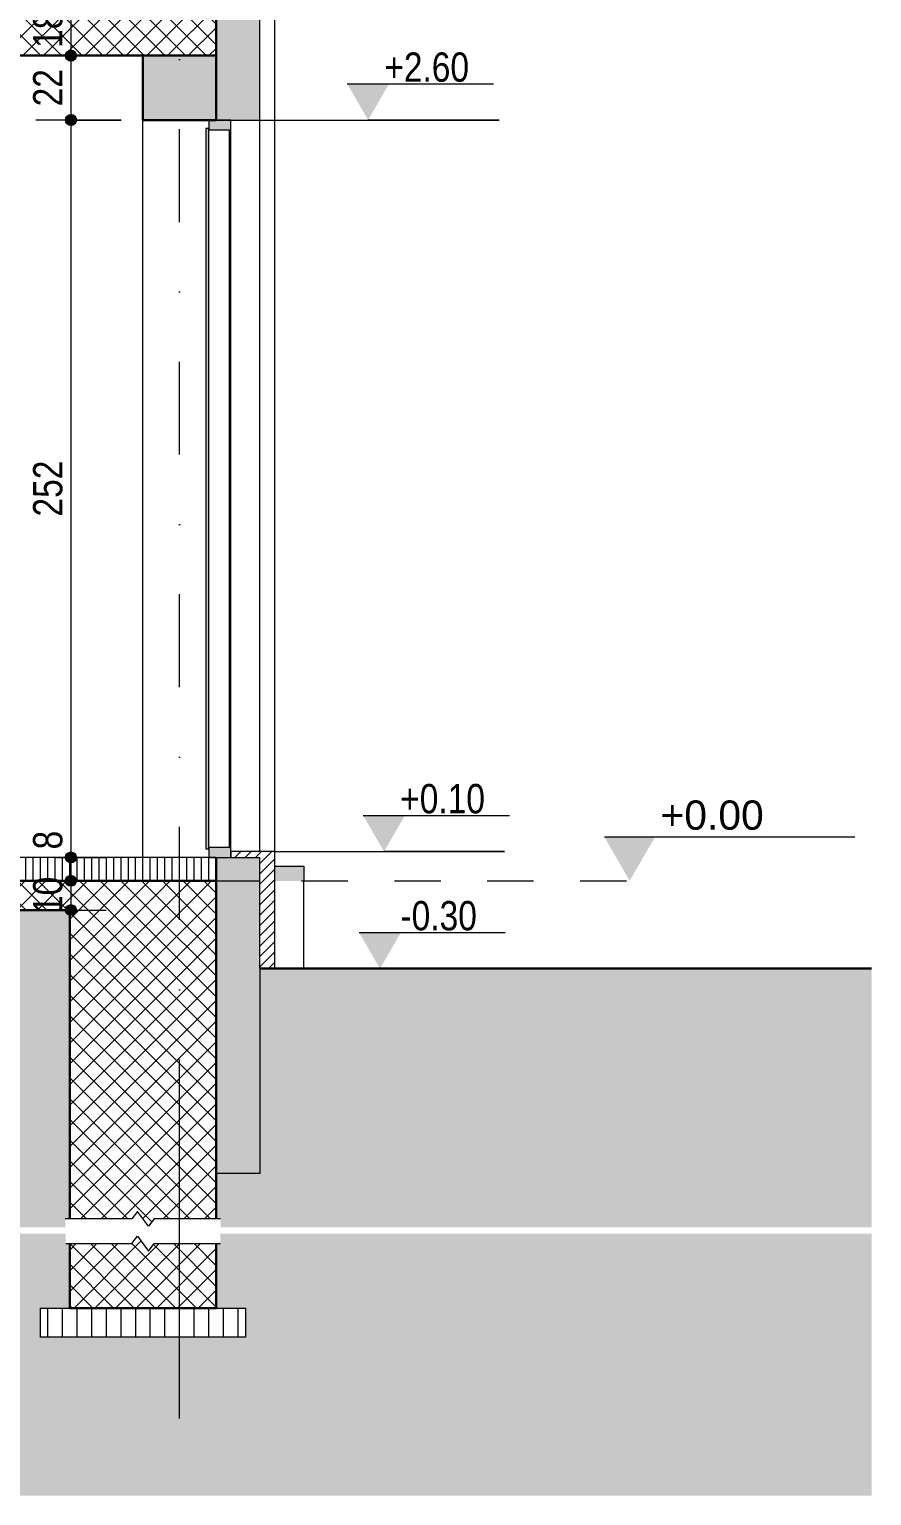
# Model space of a CAD drawing. Header units: centimetres. Extents: x 34 to 2008, y -210 to 807.
# Drawn here: x 1720 to 2008, y -210 to 291 of the extents above; entities that cross this region are included whole.
import ezdxf

# ---------------------------------------------------------------- set-up
doc = ezdxf.new("R2010")
doc.units = ezdxf.units.CM
doc.linetypes.add('Dash', pattern=[31.75, 15.875, -15.875])
doc.linetypes.add('Dash dot', pattern=[79.375, 31.75, -23.8125, 0, -23.8125])
for name, color, linetype, lineweight in [('A-ANNO-DIMS', 7, 'Continuous', 9), ('A-ANNO-DIMS-50', 7, 'Continuous', 9), ('A-ANNO-NOTE', 7, 'Continuous', 9), ('A-DETL-GENF', 7, 'Continuous', 9), ('A-DETL-MBND', 7, 'Continuous', 9), ('A-FLOR', 7, 'Continuous', 9), ('A-FLOR-FNSH', 7, 'Continuous', 9), ('A-FLOR-LEVL', 7, 'Continuous', 9), ('A-FLOR-PATT', 7, 'Continuous', 9), ('A-GLAZ', 7, 'Continuous', 5), ('A-WALL', 7, 'Continuous', 9), ('A-WALL-PATT', 7, 'Continuous', 9), ('G-ANNO-DIMS', 7, 'Continuous', 9), ('S-COLS', 7, 'Continuous', 9), ('S-GRID', 7, 'Continuous', 9)]:
    doc.layers.add(name, color=color, linetype=linetype, lineweight=lineweight)
doc.layers.add('A-DETL', color=7, linetype='Continuous', lineweight=9, true_color=0x008000)
doc.styles.add('Arial', font='arial.ttf', dxfattribs={"height": 10})
doc.styles.add('Arial Narrow', font='ARIALN.TTF', dxfattribs={"height": 10})
doc.dimstyles.new('TEC_DIM', dxfattribs={"dimscale": 30.48, "dimtxt": 10.23431, "dimasz": 0.492126, "dimexe": 0.393701, "dimexo": 0.246063, "dimgap": 0, "dimtad": 1, "dimdec": 0, "dimzin": 0, "dimdsep": 46, "dimtxsty": 'Arial Narrow', "dimblk1": 'DOTSMALL', "dimblk2": 'DOTSMALL', "dimsah": 1, "dimcen": 0.09, "dimazin": 0, "dimtfac": 1, "dimtdec": 4, "dimtix": 1, "dimtmove": 0, "dimatfit": 3, "dimfxl": 0, "dimtvp": 1, "dimtolj": 1, "dimtzin": 0, "dimarcsym": 0})
doc.dimstyles.new('TEC_DIM_2', dxfattribs={"dimscale": 30.48, "dimtxt": 10.23431, "dimasz": 0.492126, "dimexe": 0.393701, "dimexo": 0.246063, "dimgap": 0, "dimtad": 1, "dimdec": 0, "dimzin": 0, "dimdsep": 46, "dimtxsty": 'Arial Narrow', "dimblk1": 'DOTSMALL', "dimblk2": 'DOTSMALL', "dimsah": 1, "dimcen": 0.09, "dimazin": 0, "dimtfac": 1, "dimtdec": 4, "dimtix": 1, "dimtmove": 2, "dimatfit": 3, "dimfxl": 0, "dimtvp": 1, "dimtolj": 1, "dimtzin": 0, "dimarcsym": 0})
pattern_1 = [(45, (1010.481, 295.661), (-1.767767, 1.767767), [])]
pattern_2 = [(45, (1010.481, 295.661), (-3.535534, 3.535534), []), (135, (1010.481, 295.661), (-3.535534, -3.535534), [])]
pattern_3 = [(0, (1010.481, 295.661), (19.05, 19.05), [19.05, -19.05]), (0, (1010.481, 302.805), (19.05, 19.05), [19.05, -19.05]), (0, (1010.481, 309.948), (19.05, 19.05), [19.05, -19.05]), (90, (1012.863, 312.33), (-19.05, 19.05), [19.05, -19.05]), (90, (1020.006, 312.33), (-19.05, 19.05), [19.05, -19.05]), (90, (1027.15, 312.33), (-19.05, 19.05), [19.05, -19.05])]

# ---------------------------------------------------------------- blocks, each defined once
blk = doc.blocks.new('SINGLE - OK - 100x252-2419123-2-2')
at = {"layer": 'A-GLAZ', "true_color": 0xc0c0c0}
for points in [[(1780.64, 10.9), (1781.64, 10.9), (1781.64, 257.1), (1780.64, 257.1), (1780.64, 14.5)], [(1781.64, 8), (1789.14, 8), (1789.14, 260), (1781.64, 260), (1781.64, 256.6), (1788.59, 256.6), (1788.59, 11.4), (1781.64, 11.4)]]:
    blk.add_hatch(color=9, dxfattribs=at).paths.add_polyline_path(points)
at = {"layer": 'A-GLAZ'}
for p, q in [((1780.64, 257.1), (1780.64, 10.9)), ((1781.64, 257.1), (1780.64, 257.1)), ((1781.64, 260), (1781.64, 256.6)), ((1789.14, 260), (1781.64, 260)), ((1781.64, 10.9), (1781.64, 257.1)), ((1781.64, 256.6), (1788.59, 256.6)), ((1788.59, 256.6), (1788.59, 11.4)), ((1789.14, 8), (1789.14, 260)), ((1780.64, 10.9), (1781.64, 10.9)), ((1788.59, 11.4), (1781.64, 11.4)), ((1781.64, 11.4), (1781.64, 8)), ((1781.64, 8), (1789.14, 8))]:
    blk.add_line(p, q, dxfattribs=at)
blk = doc.blocks.new('TEC-BREAKLINE - M_Break Line-2501478-2-2')
at = {"layer": 'A-DETL-GENF'}
for p, q in [((247.24, -112.96), (245.33, -115.5)), ((251.05, -118.04), (247.24, -112.96)), ((245.33, -115.5), (222.59, -115.5)), ((252.95, -115.5), (251.05, -118.04)), ((275.66, -115.5), (252.95, -115.5))]:
    blk.add_line(p, q, dxfattribs=at)
blk = doc.blocks.new('TEC-BREAKLINE - M_Break Line-2501570-2-2')
at = {"layer": 'A-DETL-GENF'}
for p, q in [((222.75, -123.98), (245.33, -123.98)), ((245.33, -123.98), (247.24, -121.44)), ((247.24, -121.44), (251.05, -126.52)), ((251.05, -126.52), (252.95, -123.98)), ((252.95, -123.98), (275.62, -123.98))]:
    blk.add_line(p, q, dxfattribs=at)
blk = doc.blocks.new('Level - w_ name-271244-2-2')
at = {"layer": 'A-FLOR-LEVL'}
blk.add_hatch(color=256, dxfattribs=at).paths.add_polyline_path([(1916.87, 15), (1934.19, 15), (1925.53, 0)])
blk.add_line((1916.87, 15), (2002.45, 15), dxfattribs=at)
blk = doc.blocks.new('Spot Elevations - ELEVATION_PROJECT-150941-2-2')
at = {"layer": 'A-ANNO-NOTE'}
blk.add_hatch(color=256, dxfattribs=at).paths.add_polyline_path([(1558.35, 312.39), (1572.66, 312.39), (1565.5, 300)])
blk.add_line((1558.35, 312.39), (1608.35, 312.39), dxfattribs=at)
blk = doc.blocks.new('DIMBLOCK103-2-2')
at = {"layer": 'A-ANNO-DIMS-50', "transparency": 16777216}
h = blk.add_hatch(color=256, dxfattribs=at)
edge = h.paths.add_edge_path()
edge.add_arc((1734.51, 300), 1.88, 0, 360)
h = blk.add_hatch(color=256, dxfattribs=at)
edge = h.paths.add_edge_path()
edge.add_arc((1734.51, 282), 1.88, 0, 360)
for p, q in [((1729.66, 300), (1746.51, 300)), ((1734.51, 300), (1729.66, 300)), ((1734.51, 300), (1734.51, 282)), ((1729.66, 282), (1746.51, 282)), ((1734.51, 282), (1729.66, 282))]:
    blk.add_line(p, q, dxfattribs=at)
for centre in [(1734.51, 300), (1734.51, 282)]:
    blk.add_circle(centre, 1.88, dxfattribs=at)
at = {"layer": 'A-ANNO-DIMS-50', "color": 0, "transparency": 16777216, "insert": (1721.58, 284.66), "char_height": 10, "width": 15.2053, "attachment_point": 1, "rotation": 90, "line_spacing_factor": 0.974696, "style": 'Arial Narrow'}
blk.add_mtext('18', dxfattribs=at)
blk = doc.blocks.new('_DotSmall')
at = {"color": 0, "linetype": 'ByBlock', "const_width": 0.5}
blk.add_lwpolyline([(-0.0625, 0, 1), (0.0625, 0, 1)], format="xyb", close=True, dxfattribs=at)
blk = doc.blocks.new('DIMBLOCK104-2-2')
at = {"layer": 'A-ANNO-DIMS-50', "transparency": 16777216}
h = blk.add_hatch(color=256, dxfattribs=at)
edge = h.paths.add_edge_path()
edge.add_arc((1734.51, 282), 1.88, 0, 360)
h = blk.add_hatch(color=256, dxfattribs=at)
edge = h.paths.add_edge_path()
edge.add_arc((1734.51, 260), 1.88, 0, 360)
for p, q in [((1729.66, 282), (1746.51, 282)), ((1734.51, 282), (1729.66, 282)), ((1734.51, 282), (1734.51, 260)), ((1751.64, 260), (1722.51, 260)), ((1734.51, 260), (1751.64, 260))]:
    blk.add_line(p, q, dxfattribs=at)
for centre in [(1734.51, 282), (1734.51, 260)]:
    blk.add_circle(centre, 1.88, dxfattribs=at)
at = {"layer": 'A-ANNO-DIMS-50', "color": 0, "transparency": 16777216, "insert": (1721.58, 264.66), "char_height": 10, "width": 15.2053, "attachment_point": 1, "rotation": 90, "line_spacing_factor": 0.974696, "style": 'Arial Narrow'}
blk.add_mtext('22', dxfattribs=at)
blk = doc.blocks.new('DIMBLOCK105-2-2')
at = {"layer": 'A-ANNO-DIMS-50', "transparency": 16777216}
h = blk.add_hatch(color=256, dxfattribs=at)
edge = h.paths.add_edge_path()
edge.add_arc((1734.51, 260), 1.88, 0, 360)
h = blk.add_hatch(color=256, dxfattribs=at)
edge = h.paths.add_edge_path()
edge.add_arc((1734.51, 8), 1.87, 0, 360)
for p, q in [((1751.64, 260), (1722.51, 260)), ((1734.51, 260), (1734.51, 8)), ((1734.51, 260), (1751.64, 260)), ((1729.66, 8), (1746.51, 8)), ((1734.51, 8), (1729.66, 8))]:
    blk.add_line(p, q, dxfattribs=at)
for centre, radius in [((1734.51, 260), 1.88), ((1734.51, 8), 1.87)]:
    blk.add_circle(centre, radius, dxfattribs=at)
at = {"layer": 'A-ANNO-DIMS-50', "color": 0, "transparency": 16777216, "insert": (1721.58, 124.5), "char_height": 10, "width": 22.8079, "attachment_point": 1, "rotation": 90, "line_spacing_factor": 0.974696, "style": 'Arial Narrow'}
blk.add_mtext('252', dxfattribs=at)
blk = doc.blocks.new('DIMBLOCK106-2-2')
at = {"layer": 'A-ANNO-DIMS-50', "transparency": 16777216}
h = blk.add_hatch(color=256, dxfattribs=at)
edge = h.paths.add_edge_path()
edge.add_arc((1734.51, 8), 1.87, 0, 360)
h = blk.add_hatch(color=256, dxfattribs=at)
edge = h.paths.add_edge_path()
edge.add_arc((1734.51, 0), 1.87, 0, 360)
for p, q in [((1729.66, 8), (1746.51, 8)), ((1734.51, 8), (1729.66, 8)), ((1734.51, 8), (1734.51, 0)), ((1729.66, 0), (1746.51, 0)), ((1734.51, 0), (1729.66, 0))]:
    blk.add_line(p, q, dxfattribs=at)
for centre in [(1734.51, 8), (1734.51, 0)]:
    blk.add_circle(centre, 1.87, dxfattribs=at)
at = {"layer": 'A-ANNO-DIMS-50', "color": 0, "transparency": 16777216, "insert": (1721.58, 10.74), "char_height": 10, "width": 7.6026, "attachment_point": 1, "rotation": 90, "line_spacing_factor": 0.974696, "style": 'Arial Narrow'}
blk.add_mtext('\\fArial Narrow|b0|i0|c204|p34|;8', dxfattribs=at)
blk = doc.blocks.new('DIMBLOCK107-2-2')
at = {"layer": 'A-ANNO-DIMS-50', "transparency": 16777216}
h = blk.add_hatch(color=256, dxfattribs=at)
edge = h.paths.add_edge_path()
edge.add_arc((1734.51, 0), 1.87, 0, 360)
h = blk.add_hatch(color=256, dxfattribs=at)
edge = h.paths.add_edge_path()
edge.add_arc((1734.51, -10), 1.87, 0, 360)
for p, q in [((1729.66, 0), (1746.51, 0)), ((1734.51, 0), (1729.66, 0)), ((1734.51, 0), (1734.51, -10)), ((1729.66, -10), (1746.51, -10)), ((1734.51, -10), (1729.66, -10))]:
    blk.add_line(p, q, dxfattribs=at)
for centre in [(1734.51, 0), (1734.51, -10)]:
    blk.add_circle(centre, 1.87, dxfattribs=at)
at = {"layer": 'A-ANNO-DIMS-50', "color": 0, "transparency": 16777216, "insert": (1721.58, -11.34), "char_height": 10, "width": 15.2053, "attachment_point": 1, "rotation": 90, "line_spacing_factor": 0.974696, "style": 'Arial Narrow'}
blk.add_mtext('10', dxfattribs=at)

msp = doc.modelspace()

# ---------------------------------------------------------------- hatches: boundary and pattern name
at = {"layer": 'A-DETL-GENF'}
h = msp.add_hatch(dxfattribs=at)
h.set_pattern_fill('FP2_22', color=256, style=0, pattern_type=2)
h.set_pattern_definition(pattern_3)
h.paths.add_polyline_path([(955.31, -118.37), (1325.09, -118.37), (1325.09, -115.5), (1326.64, -115.5), (1326.64, -10), (734.14, -10), (734.14, -115.5), (735.66, -115.5), (735.66, -118.37), (897.96, -118.37)])
h.paths.add_polyline_path([(157.76, -118.37), (222.59, -118.37), (222.59, -115.5), (224.14, -115.5), (224.14, -100), (209.14, -100), (209.14, -30), (34.39, -30), (34.39, -118.37)])
h.paths.add_polyline_path([(2008.26, -118.37), (2008.26, -30), (1799.14, -30), (1799.14, -100), (1784.14, -100), (1784.14, -115.5), (1785.66, -115.5), (1785.66, -118.37), (1884.9, -118.37)])
h.paths.add_polyline_path([(275.66, -118.37), (682.59, -118.37), (682.59, -115.5), (684.14, -115.5), (684.14, -10), (274.14, -10), (274.14, -115.5), (275.66, -115.5), (275.66, -118.04)])
h.paths.add_polyline_path([(1727.77, -118.37), (1732.59, -118.37), (1732.59, -115.5), (1734.14, -115.5), (1734.14, -10), (1376.64, -10), (1376.64, -115.5), (1378.16, -115.5), (1378.16, -118.37), (1638.16, -118.37)])
h = msp.add_hatch(dxfattribs=at)
h.set_pattern_fill('FP2_22', color=256, style=0, pattern_type=2)
h.set_pattern_definition(pattern_3)
h.paths.add_polyline_path([(34.39, -210.11), (2008.26, -210.11), (2008.26, -120.58), (1785.62, -120.58), (1785.62, -123.98), (1784.14, -123.98), (1784.14, -145.98), (1794.14, -145.98), (1794.14, -155.98), (1724.14, -155.98), (1724.14, -145.98), (1734.14, -145.98), (1734.14, -123.98), (1732.75, -123.98), (1732.75, -120.58), (1378.12, -120.58), (1378.12, -123.98), (1376.64, -123.98), (1376.64, -145.98), (1386.64, -145.98), (1386.64, -155.98), (1316.64, -155.98), (1316.64, -145.98), (1326.64, -145.98), (1326.64, -123.98), (1325.25, -123.98), (1325.25, -120.58), (735.62, -120.58), (735.62, -123.98), (734.14, -123.98), (734.14, -145.98), (744.14, -145.98), (744.14, -155.98), (674.14, -155.98), (674.14, -145.98), (684.14, -145.98), (684.14, -123.98), (682.75, -123.98), (682.75, -120.58), (275.62, -120.58), (275.62, -123.98), (274.14, -123.98), (274.14, -145.98), (284.14, -145.98), (284.14, -155.98), (214.14, -155.98), (214.14, -145.98), (224.14, -145.98), (224.14, -123.98), (222.75, -123.98), (222.75, -120.58), (34.39, -120.58), (34.39, -193.66)])
at = {"layer": 'A-FLOR-PATT'}
h = msp.add_hatch(dxfattribs=at)
h.set_pattern_fill('FP2_21', color=256, style=0, pattern_type=2)
h.set_pattern_definition(pattern_2)
h.paths.add_polyline_path([(1021.33, 282), (1784.14, 282), (1784.14, 300), (144.14, 300), (144.14, 282), (1005.91, 282)])
at = {"layer": 'A-FLOR-PATT', "true_color": 0x787878}
h = msp.add_hatch(dxfattribs=at)
h.set_pattern_fill('FP2_16', color=8, angle=-180, style=0, pattern_type=2)
h.set_pattern_definition([(270, (1004.143, 8), (2.5, 2e-16), [])])
h.paths.add_polyline_path([(249.14, 0), (684.14, 0), (684.14, 8), (249.14, 8)])
h.paths.add_polyline_path([(1784.14, 0), (1784.14, 8), (1364.14, 8), (1364.14, 0), (1776.95, 0)])
h.paths.add_polyline_path([(709.14, 0), (1339.14, 0), (1339.14, 8), (709.14, 8)])
at = {"layer": 'A-FLOR-PATT', "lineweight": 5, "true_color": 0xebebeb}
msp.add_hatch(color=7, dxfattribs=at).paths.add_polyline_path([(1804.14, 0), (1814.14, 0), (1814.14, 5), (1804.14, 5)])
at = {"layer": 'A-FLOR-PATT'}
h = msp.add_hatch(dxfattribs=at)
h.set_pattern_fill('FP2_21', color=256, style=0, pattern_type=2)
h.set_pattern_definition(pattern_2)
h.paths.add_polyline_path([(274.14, -10), (1784.14, -10), (1784.14, 0), (224.14, 0), (224.14, -10)])
at = {"layer": 'A-FLOR-PATT', "true_color": 0x787878}
h = msp.add_hatch(dxfattribs=at)
h.set_pattern_fill('FP2_23', color=8, angle=-180, style=0, pattern_type=2)
h.set_pattern_definition([(270, (1006.643, -180), (5, 3e-16), [])])
h.paths.add_polyline_path([(1734.14, -155.98), (1794.14, -155.98), (1794.14, -145.98), (1724.14, -145.98), (1724.14, -155.98)])
h.paths.add_polyline_path([(214.77, -155.98), (284.14, -155.98), (284.14, -145.98), (214.14, -145.98), (214.14, -155.98)])
h.paths.add_polyline_path([(1326.64, -155.98), (1386.64, -155.98), (1386.64, -145.98), (1316.64, -145.98), (1316.64, -155.98)])
h.paths.add_polyline_path([(744.14, -155.98), (744.14, -145.98), (674.14, -145.98), (674.14, -155.98), (684.14, -155.98)])
at = {"layer": 'A-WALL-PATT', "lineweight": 5, "true_color": 0xffff80}
h = msp.add_hatch(color=51, dxfattribs=at)
h.paths.add_polyline_path([(1792.37, 0), (1799.14, 0), (1799.14, 8), (1784.14, 8), (1784.14, 0), (1784.66, 0)])
h.paths.add_polyline_path([(1792.37, 260), (1799.14, 260), (1799.14, 300), (1784.14, 300), (1784.14, 260)])
at = {"layer": 'A-WALL-PATT', "true_color": 0x808080}
msp.add_hatch(color=8, dxfattribs=at).paths.add_polyline_path([(1784.14, 260), (1784.14, 282), (1759.14, 282), (1759.14, 260), (1761.53, 260)])
at = {"layer": 'A-WALL-PATT', "true_color": 0x787878}
h = msp.add_hatch(dxfattribs=at)
h.set_pattern_fill('FP2_20', color=8, style=0, pattern_type=2)
h.set_pattern_definition(pattern_1)
h.paths.add_polyline_path([(1789.14, 8), (1799.14, 8), (1799.14, 10), (1789.14, 10)])
h = msp.add_hatch(dxfattribs=at)
h.set_pattern_fill('FP2_20', color=8, style=0, pattern_type=2)
h.set_pattern_definition(pattern_1)
h.paths.add_polyline_path([(1800.08, 0), (1804.14, 0), (1804.14, 10), (1799.14, 10), (1799.14, 0)])
h = msp.add_hatch(dxfattribs=at)
h.set_pattern_fill('FP2_20', color=8, style=0, pattern_type=2)
h.set_pattern_definition(pattern_1)
h.paths.add_polyline_path([(208.43, -30), (209.14, -30), (209.14, 0), (204.14, 0), (204.14, -30)])
h.paths.add_polyline_path([(1804.14, -30), (1804.14, 0), (1799.14, 0), (1799.14, -30), (1799.86, -30)])
at = {"layer": 'A-WALL-PATT', "true_color": 0xffff80}
msp.add_hatch(color=51, dxfattribs=at).paths.add_polyline_path([(1784.14, -100), (1799.14, -100), (1799.14, 0), (1784.14, 0), (1784.14, -90.02)])
at = {"layer": 'A-WALL-PATT'}
h = msp.add_hatch(dxfattribs=at)
h.set_pattern_fill('FP2_21', color=256, style=0, pattern_type=2)
h.set_pattern_definition(pattern_2)
h.paths.add_polyline_path([(1761.05, -118.04), (1762.95, -115.5), (1784.14, -115.5), (1784.14, -10), (1734.14, -10), (1734.14, -115.5), (1755.33, -115.5), (1757.24, -112.96), (1759.14, -115.5)])
h = msp.add_hatch(dxfattribs=at)
h.set_pattern_fill('FP2_21', color=256, style=0, pattern_type=2)
h.set_pattern_definition(pattern_2)
h.paths.add_polyline_path([(1784.14, -145.98), (1784.14, -123.98), (1762.95, -123.98), (1761.05, -126.52), (1757.24, -121.44), (1755.33, -123.98), (1734.14, -123.98), (1734.14, -145.98), (1762.95, -145.98)])

# ---------------------------------------------------------------- linework, layer by layer
at = {"layer": 'A-DETL', "color": 7, "lineweight": 30}
for p, q in [((1759.14, 282), (1784.14, 282)), ((1784.14, 8), (1784.14, 0)), ((1734.14, -10), (1376.64, -10)), ((1734.14, -115.5), (1734.14, -10)), ((1784.14, -100), (1784.14, -10)), ((2008.25, -30), (1799.14, -30)), ((1784.14, -100), (1784.14, -115.5)), ((1734.14, -145.98), (1734.14, -123.98)), ((1784.14, -123.98), (1784.14, -145.98)), ((1734.14, -145.98), (1784.14, -145.98))]:
    msp.add_line(p, q, dxfattribs=at)
at = {"layer": 'A-DETL-MBND'}
for p, q in [((1799.14, -30), (1799.14, -100)), ((1799.14, -100), (1784.14, -100)), ((1724.14, -155.98), (1724.14, -145.98)), ((1724.14, -145.98), (1734.14, -145.98)), ((1784.14, -145.98), (1794.14, -145.98)), ((1794.14, -145.98), (1794.14, -155.98)), ((1794.14, -155.98), (1724.14, -155.98))]:
    msp.add_line(p, q, dxfattribs=at)
at = {"layer": 'A-FLOR'}
for p, q in [((1804.14, 5), (1814.14, 5)), ((1814.14, 5), (1814.14, 0))]:
    msp.add_line(p, q, dxfattribs=at)
at = {"layer": 'A-FLOR-FNSH', "lineweight": 30}
for p, q in [((1364.14, 282), (1759.14, 282)), ((1364.14, 0), (1784.14, 0)), ((1784.14, -10), (1784.14, 0))]:
    msp.add_line(p, q, dxfattribs=at)
at = {"layer": 'A-FLOR-FNSH'}
msp.add_line((1784.14, 8), (1364.14, 8), dxfattribs=at)
at = {"layer": 'A-FLOR-LEVL', "linetype": 'Dash'}
msp.add_line((35.33, 0), (1934.19, 0), dxfattribs=at)
at = {"layer": 'A-WALL'}
for p, q in [((1799.14, 10), (1799.14, 532)), ((1804.14, 532), (1804.14, -30)), ((1759.14, 8), (1759.14, 260)), ((1784.14, 260), (1799.14, 260)), ((1784.14, 8), (1799.14, 8)), ((1804.14, 10), (1789.14, 10)), ((1789.14, 10), (1789.14, 8)), ((1799.14, -30), (1799.14, 8)), ((1784.14, 0), (1799.14, 0)), ((1814.14, -30), (1814.14, 0))]:
    msp.add_line(p, q, dxfattribs=at)
at = {"layer": 'A-WALL', "lineweight": 30}
for p, q in [((1784.14, 528.97), (1784.14, 260)), ((1759.14, 282), (1759.14, 260)), ((1759.14, 260), (1784.14, 260))]:
    msp.add_line(p, q, dxfattribs=at)
at = {"layer": 'G-ANNO-DIMS'}
for p, q in [((1793.88, 260), (1880.94, 260)), ((1880.94, 260), (1836.11, 260)), ((1804.14, 10), (1882.7, 10)), ((1882.7, 10), (1841.55, 10))]:
    msp.add_line(p, q, dxfattribs=at)
at = {"layer": 'S-COLS'}
msp.add_line((1759.14, 8), (1759.14, 260), dxfattribs=at)
at = {"layer": 'S-GRID', "color": 1, "linetype": 'Dash dot', "lineweight": 18, "true_color": 0xff0000}
msp.add_line((1771.64, -92.75), (1771.64, 652.09), dxfattribs=at)
at = {"layer": 'S-GRID', "color": 1, "lineweight": 18, "true_color": 0xff0000}
msp.add_line((1771.64, -183.72), (1771.64, -92.75), dxfattribs=at)

# ---------------------------------------------------------------- block references
at = {"layer": 'A-DETL-GENF'}
for name in ['TEC-BREAKLINE - M_Break Line-2501478-2-2', 'TEC-BREAKLINE - M_Break Line-2501570-2-2']:
    msp.add_blockref(name, (1510, 0), dxfattribs=at)
at = {"layer": 'A-FLOR-LEVL'}
msp.add_blockref('Level - w_ name-271244-2-2', (0, 0), dxfattribs=at)
at = {"layer": 'A-GLAZ'}
msp.add_blockref('SINGLE - OK - 100x252-2419123-2-2', (0, 0), dxfattribs=at)
at = {"layer": 'G-ANNO-DIMS'}
for p in [(270.61, -40), (276.05, -290), (274.67, -330)]:
    msp.add_blockref('Spot Elevations - ELEVATION_PROJECT-150941-2-2', p, dxfattribs=at)

# ---------------------------------------------------------------- texts
at = {"layer": 'A-FLOR-LEVL', "insert": (1936.03, 22.41), "char_height": 10, "width": 36.4, "attachment_point": 4, "line_spacing_factor": 0.936439, "style": 'Arial'}
msp.add_mtext('\\pt5,10,15,20,25,30,35,40,45,50,55,60,65,70,75,80,85,90,95,100,105,110,115,120,125,130,135,140,145,150,155,160;+0.00', dxfattribs=at)
at = {"layer": 'G-ANNO-DIMS', "char_height": 10, "attachment_point": 1, "line_spacing_factor": 0.974696, "style": 'Arial Narrow'}
for s, insert, width in [('+2.60', (1841.63, 283.09), 34.7536), ('+0.10', (1847.07, 33.09), 34.7536), ('-0.30', (1847.18, -6.91), 31.1923)]:
    msp.add_mtext(s, dxfattribs=dict(at, insert=insert, width=width))

# ---------------------------------------------------------------- dimensions: what is measured, and where the dimension line sits
at = {"layer": 'A-ANNO-DIMS'}
for base, p1, p2, override, picture, middle in [((1734.51, 282), (1737.16, 300), (1737.16, 282), {"dimpost": '<>', "dimfxl": 18}, 'DIMBLOCK103-2-2', (1729.4, 291)), ((1734.51, 260), (1737.16, 282), (1759.14, 260), {"dimpost": '<>', "dimfxl": 31.102266}, 'DIMBLOCK104-2-2', (1729.49, 271)), ((1734.51, 8), (1759.14, 260), (1737.16, 8), {"dimpost": '<>', "dimfxl": 252.957212}, 'DIMBLOCK105-2-2', (1729.4, 134)), ((1734.51, -10), (1737.16, 0), (1737.16, -10), {"dimpost": '<>', "dimfxl": 10}, 'DIMBLOCK107-2-2', (1729.4, -5))]:
    dim = msp.add_linear_dim(base=base, p1=p1, p2=p2, angle=90, dimstyle='TEC_DIM', override=override, dxfattribs=at)
    dim.commit()
    dim.dimension.update_dxf_attribs({"geometry": picture, "text_midpoint": middle})
dim = msp.add_linear_dim(base=(1734.51, 0), p1=(1737.16, 8), p2=(1737.16, 0), angle=90, dimstyle='TEC_DIM_2', override={"dimpost": '<>', "dimfxl": 8}, dxfattribs=at)
dim.commit()
dim.dimension.update_dxf_attribs({"geometry": 'DIMBLOCK106-2-2', "text_midpoint": (1728.25, 14.54), "dimtype": 160, "text_rotation": 90})

doc.saveas('drawing.dxf')
